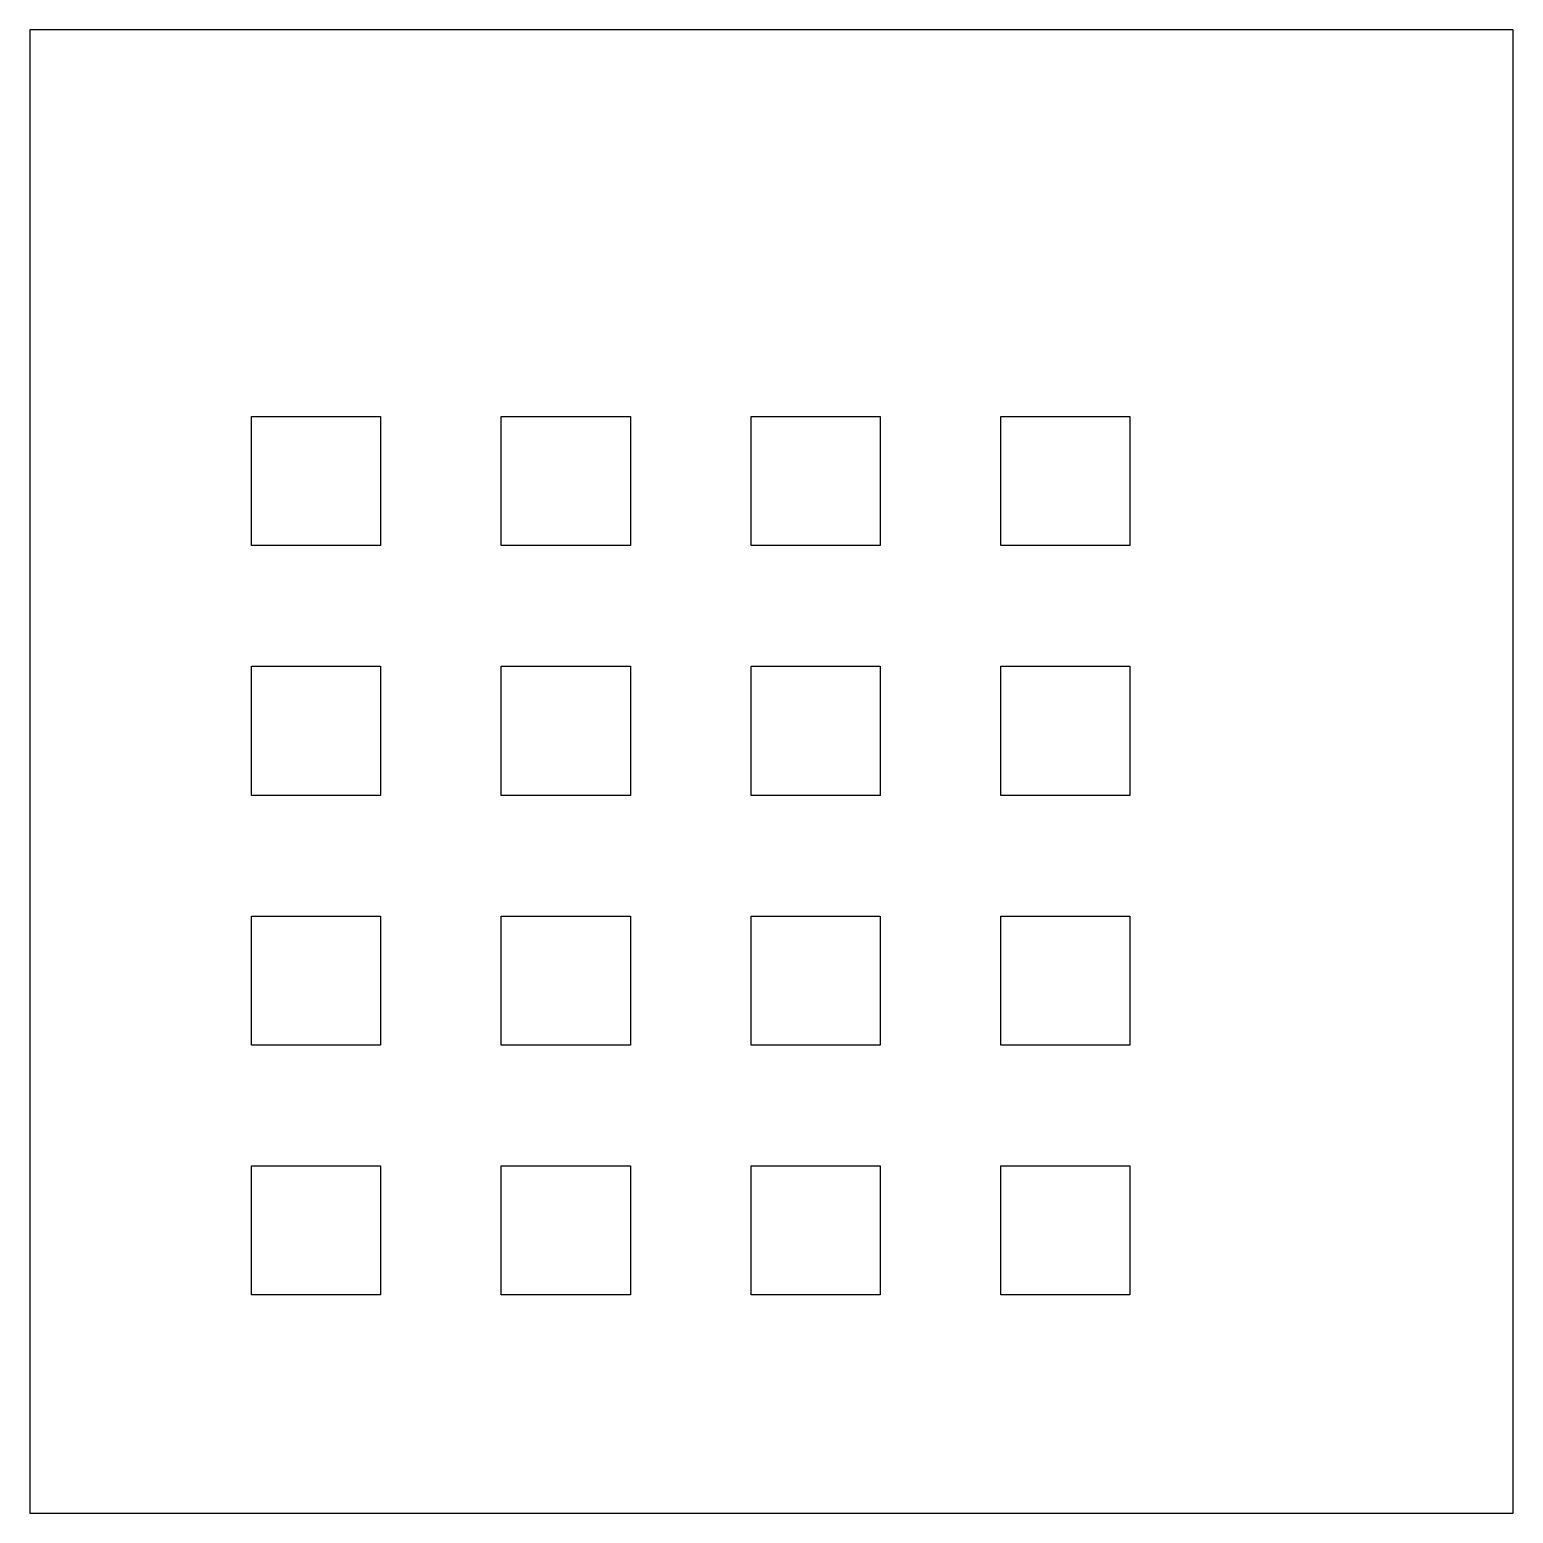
# Model space of a CAD drawing. Header units: metres. Extents: x -39 to 163, y -39 to 163.
import ezdxf

# ---------------------------------------------------------------- set-up
doc = ezdxf.new("R2010")
doc.units = ezdxf.units.M

msp = doc.modelspace()

# ---------------------------------------------------------------- linework, layer by layer
for p, q in [((163, 163), (-39, 163)), ((-39, 163), (-39, -39)), ((163, -39), (163, 163)), ((-8.78749, 92.75), (-8.78749, 110.325)), ((-8.78749, 110.325), (8.78749, 110.325)), ((8.78749, 110.325), (8.78749, 92.75)), ((25.2125, 92.75), (25.2125, 110.325)), ((25.2125, 110.325), (42.7875, 110.325)), ((42.7875, 110.325), (42.7875, 92.75)), ((59.2125, 92.75), (59.2125, 110.325)), ((59.2125, 110.325), (76.7875, 110.325)), ((76.7875, 110.325), (76.7875, 92.75)), ((93.2125, 92.75), (93.2125, 110.325)), ((93.2125, 110.325), (110.787, 110.325)), ((110.787, 110.325), (110.787, 92.75)), ((8.78749, 92.75), (-8.78749, 92.75)), ((42.7875, 92.75), (25.2125, 92.75)), ((76.7875, 92.75), (59.2125, 92.75)), ((110.787, 92.75), (93.2125, 92.75)), ((-8.78749, 58.75), (-8.78749, 76.325)), ((-8.78749, 76.325), (8.78749, 76.325)), ((8.78749, 76.325), (8.78749, 58.75)), ((25.2125, 58.75), (25.2125, 76.325)), ((25.2125, 76.325), (42.7875, 76.325)), ((42.7875, 76.325), (42.7875, 58.75)), ((59.2125, 58.75), (59.2125, 76.325)), ((59.2125, 76.325), (76.7875, 76.325)), ((76.7875, 76.325), (76.7875, 58.75)), ((93.2125, 58.75), (93.2125, 76.325)), ((93.2125, 76.325), (110.787, 76.325)), ((110.787, 76.325), (110.787, 58.75)), ((8.78749, 58.75), (-8.78749, 58.75)), ((42.7875, 58.75), (25.2125, 58.75)), ((76.7875, 58.75), (59.2125, 58.75)), ((110.787, 58.75), (93.2125, 58.75)), ((-8.78749, 24.75), (-8.78749, 42.325)), ((-8.78749, 42.325), (8.78749, 42.325)), ((8.78749, 42.325), (8.78749, 24.75)), ((25.2125, 24.75), (25.2125, 42.325)), ((25.2125, 42.325), (42.7875, 42.325)), ((42.7875, 42.325), (42.7875, 24.75)), ((59.2125, 24.75), (59.2125, 42.325)), ((59.2125, 42.325), (76.7875, 42.325)), ((76.7875, 42.325), (76.7875, 24.75)), ((93.2125, 24.75), (93.2125, 42.325)), ((93.2125, 42.325), (110.787, 42.325)), ((110.787, 42.325), (110.787, 24.75)), ((8.78749, 24.75), (-8.78749, 24.75)), ((42.7875, 24.75), (25.2125, 24.75)), ((76.7875, 24.75), (59.2125, 24.75)), ((110.787, 24.75), (93.2125, 24.75)), ((-8.78749, -9.25), (-8.78749, 8.325)), ((-8.78749, 8.325), (8.78749, 8.325)), ((8.78749, 8.325), (8.78749, -9.25)), ((25.2125, -9.25), (25.2125, 8.325)), ((25.2125, 8.325), (42.7875, 8.325)), ((42.7875, 8.325), (42.7875, -9.25)), ((59.2125, -9.25), (59.2125, 8.325)), ((59.2125, 8.325), (76.7875, 8.325)), ((76.7875, 8.325), (76.7875, -9.25)), ((93.2125, -9.25), (93.2125, 8.325)), ((93.2125, 8.325), (110.787, 8.325)), ((110.787, 8.325), (110.787, -9.25)), ((8.78749, -9.25), (-8.78749, -9.25)), ((42.7875, -9.25), (25.2125, -9.25)), ((76.7875, -9.25), (59.2125, -9.25)), ((110.787, -9.25), (93.2125, -9.25)), ((-39, -39), (163, -39))]:
    msp.add_line(p, q)

doc.saveas('drawing.dxf')
